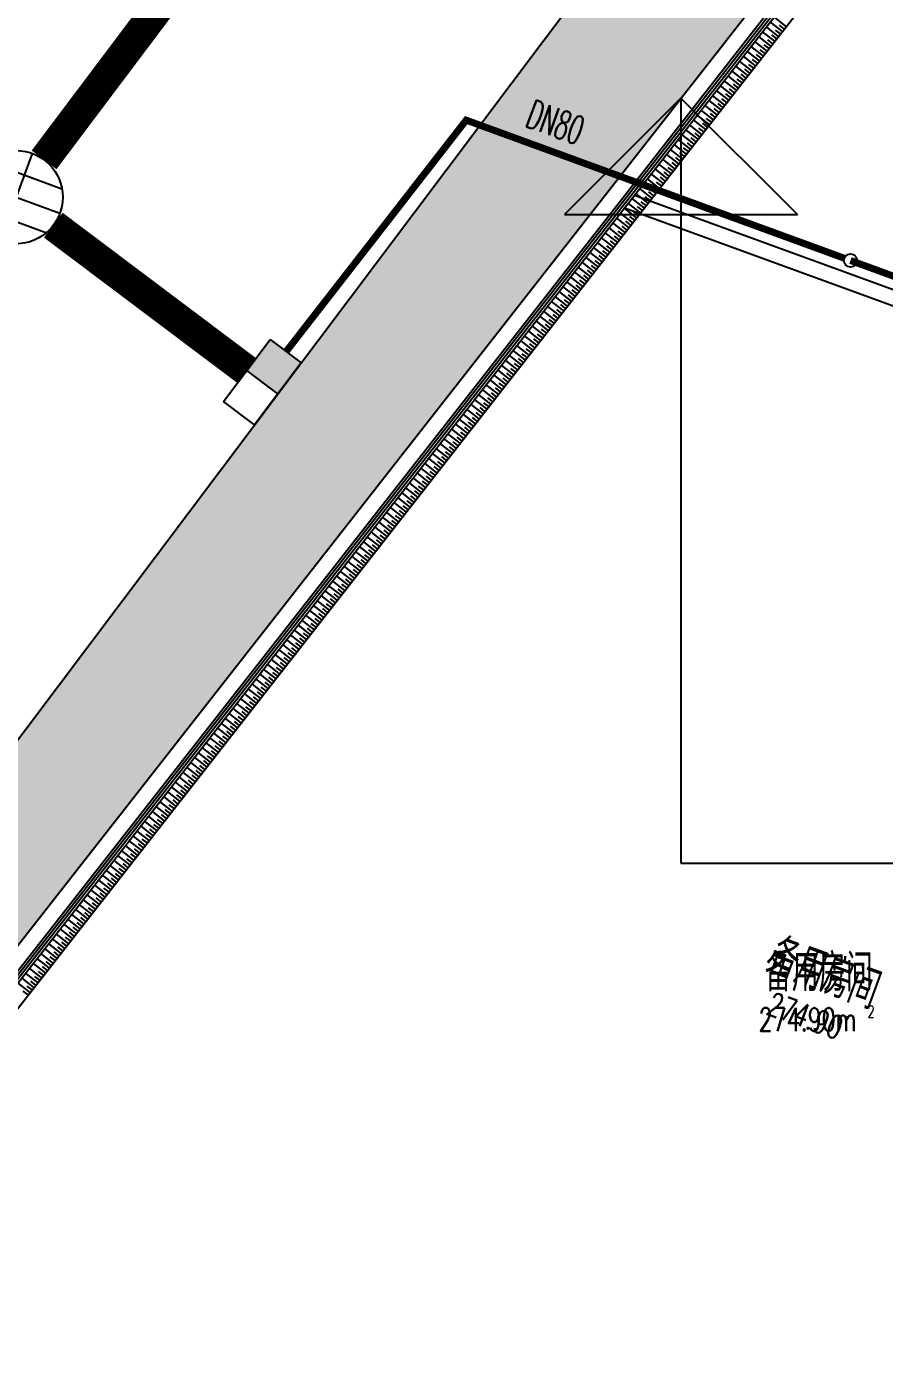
# Model space of a CAD drawing. Extents: x -111898 to 889894, y -2 to 1194865.
# Drawn here: x 626985 to 638019, y 1010276 to 1027442 of the extents above; entities that cross this region are included whole.
import ezdxf

# ---------------------------------------------------------------- set-up
doc = ezdxf.new("R2010")
doc.units = 0
doc.header["$LTSCALE"] = 10
doc.header["$MEASUREMENT"] = 0
doc.layers.get('Defpoints').update_dxf_attribs({"color": 210})
for name, color, linetype in [('0-WALL', 252, 'Continuous'), ('1-单体雨水', 131, 'Continuous'), ('10平面$0$99平面图例外参$0$A-HATCH-2', 251, 'Continuous'), ('10平面$0$A-LIN-V', 9, 'Continuous'), ('Gps-ZF雨水', 4, 'TG_Y'), ('TWT_雨水口', 4, 'Continuous'), ('WALL', 252, 'Continuous'), ('WELL_雨水', 4, 'Continuous'), ('WZ_ZF雨水', 4, 'Continuous'), ('建-房间', 252, 'Continuous')]:
    doc.layers.add(name, color=color, linetype=linetype)
doc.styles.add('10平面$0$A-AREA', font='SIMPLEX', dxfattribs={"bigfont": 'GBCBIG'})
doc.styles.add('_TWT_PIPEDN', font='SIMPLEX', dxfattribs={"width": 0.6, "height": 3, "bigfont": 'HZTXT'})
doc.styles.add('A-AREA', font='SIMPLEX', dxfattribs={"bigfont": 'GBCBIG'})
doc.styles.add('TG_LINETYPE', font='SIMPLEX', dxfattribs={"width": 0.8, "height": 3.5, "bigfont": 'HZTXT'})
doc.linetypes.add('TG_Y', pattern='A,2,-0.3,["Y",TG_LINETYPE,S=0.1,R=0,X=-0.25,Y=-0.15],0', length=2.3)

# ---------------------------------------------------------------- blocks, each defined once
blk = doc.blocks.new('10平面$0$99平面图例外参$0$$LinePat$填挖边坡')
at = {"color": 0}
for p, q in [((0, 0), (0, -1500)), ((300, 0), (300, -600))]:
    blk.add_line(p, q, dxfattribs=at)
at = {"layer": 'Defpoints', "color": 0}
blk.add_point((600, 0), dxfattribs=at)
blk = doc.blocks.new('$TwtSys$00000424')
for p, q in [((-500, 250), (500, 250)), ((-500, -250), (-500, 250)), ((0, -250), (0, 250)), ((500, 250), (500, -250)), ((500, -250), (-500, -250))]:
    blk.add_line(p, q)
blk.add_solid([(0, 250), (500, 250), (0, -250), (500, -250)])
blk = doc.blocks.new('$TWTSYS$00000375')
for p, q in [((0, 0.5, 0), (0, -0.5, 0)), ((0.433, 0.25, 0), (-0.433, 0.25, 0)), ((-0.5, 0, 0), (0.5, 0, 0)), ((0.433, -0.25, 0), (-0.433, -0.25, 0))]:
    blk.add_line(p, q)
blk.add_circle((0, 0, 0), 0.5)

msp = doc.modelspace()

# ---------------------------------------------------------------- hatches: boundary and pattern name
at = {"layer": '0-WALL'}
h = msp.add_hatch(dxfattribs=at)
h.set_pattern_fill('草坪或沼泽', color=8, scale=400, angle=-0.200257)
h.set_pattern_definition([(359.79974, (-824318.4, 704905.5), (1605.5824, 1594.398), [240, -48, 64, -48, 240, -960]), (359.79974, (-824398.3, 704953.8), (1605.5824, 1594.398), [160, -120, 240, -120, 160, -800]), (359.79974, (-823836, 705591.9), (1605.5824, 1594.398), [200, -80, 200, -1120]), (359.79974, (-824634.9, 705914.7), (1605.5824, 1594.398), [80, -160, 80, -1280]), (89.79974, (-824474.9, 705914.1), (-1594.398, 1605.5824), [144, -1456]), (89.79974, (-823998.3, 704952.4), (-1594.398, 1605.5824), [160, -1440]), (89.79974, (-823596, 705591), (-1594.398, 1605.5824), [160, -1440]), (44.79974, (-823790.3, 704935.7), (5.5922, 1599.9902), [160, -2102.7417]), (134.79974, (-824206.3, 704937.2), (-1599.9902, 5.5922), [160, -2102.7417]), (63.23469, (-823838.3, 704943.9), (5.5922, 1599.99023), [160, -3417.7088]), (75.7635, (-823918.27, 704952.15), (5.59221, 1599.99023), [160, -6436.969]), (75.7635, (-823516.03, 705590.75), (5.59221, 1599.99023), [128, -6468.969]), (75.7635, (-824442.9, 705914), (5.59221, 1599.99023), [112, -6484.969]), (103.835987, (-824078.27, 704952.7), (5.59221, 1599.99023), [160, -6436.969]), (103.835987, (-823676.03, 705591.3), (5.59221, 1599.99023), [128, -6468.969]), (103.835987, (-824506.9, 705914.2), (5.59221, 1599.99023), [112, -6484.969]), (116.364795, (-824158.3, 704945), (5.5922, 1599.99023), [160, -3417.7069])])
edge = h.paths.add_edge_path()
edge.add_line((741503.08, 933538.38), (741712.87, 934018.57))
edge.add_line((741712.87, 934018.57), (745060.96, 941812.89))
edge.add_line((745060.96, 941812.89), (766890.86, 1001849.76))
edge.add_line((766890.86, 1001849.76), (760346.98, 1016169.02))
edge.add_line((760346.98, 1016169.02), (737579.78, 1026362.54))
edge.add_line((737579.78, 1026362.54), (720756.11, 1037729.77))
edge.add_line((720756.11, 1037729.77), (653654.65, 1067773.01))
edge.add_line((653654.65, 1067773.01), (467795.25, 820503.81))
edge.add_line((467795.25, 820503.81), (468143.58, 820404.89))
edge.add_line((468143.58, 820404.89), (647181.92, 1058601.18))
edge.add_line((647181.92, 1058601.18), (648464.56, 1058132.56))
edge.add_line((648464.56, 1058132.56), (650350.23, 1063296.8))
edge.add_line((650350.23, 1063296.8), (720796.15, 1037558.69))
edge.add_line((720796.15, 1037558.69), (718909.6, 1032395.07))
edge.add_line((718909.6, 1032395.07), (725484.49, 1029992.9))
edge.add_line((725484.49, 1029992.9), (726513.26, 1032808.65))
edge.add_line((726513.26, 1032808.65), (729331.07, 1031779.14))
edge.add_line((729331.07, 1031779.14), (728302.36, 1028963.46))
edge.add_line((728302.36, 1028963.46), (747084.56, 1022101.19))
edge.add_line((747084.56, 1022101.19), (755217.14, 1018452.95))
edge.add_arc((743028.5, 1006160.87), 17310.64, -14.619994, 45.242091, ccw=False)
edge.add_line((759778.64, 1001791.54), (760685.99, 1001458.08))
edge.add_line((760685.99, 1001458.08), (765094.65, 999847.31))
edge.add_line((765094.65, 999847.31), (740941.69, 933744.02))
edge.add_line((740941.69, 933744.02), (741503.08, 933538.38))
h = msp.add_hatch(dxfattribs=at)
h.set_pattern_fill('草坪或沼泽', color=8, scale=400, angle=-0.200257)
h.set_pattern_definition([(359.79974, (-824318.4, 704905.5), (1605.5824, 1594.398), [240, -48, 64, -48, 240, -960]), (359.79974, (-824398.3, 704953.8), (1605.5824, 1594.398), [160, -120, 240, -120, 160, -800]), (359.79974, (-823836, 705591.9), (1605.5824, 1594.398), [200, -80, 200, -1120]), (359.79974, (-824634.9, 705914.7), (1605.5824, 1594.398), [80, -160, 80, -1280]), (89.79974, (-824474.9, 705914.1), (-1594.398, 1605.5824), [144, -1456]), (89.79974, (-823998.3, 704952.4), (-1594.398, 1605.5824), [160, -1440]), (89.79974, (-823596, 705591), (-1594.398, 1605.5824), [160, -1440]), (44.79974, (-823790.3, 704935.7), (5.5922, 1599.9902), [160, -2102.7417]), (134.79974, (-824206.3, 704937.2), (-1599.9902, 5.5922), [160, -2102.7417]), (63.23469, (-823838.3, 704943.9), (5.5922, 1599.99023), [160, -3417.7088]), (75.7635, (-823918.27, 704952.15), (5.59221, 1599.99023), [160, -6436.969]), (75.7635, (-823516.03, 705590.75), (5.59221, 1599.99023), [128, -6468.969]), (75.7635, (-824442.9, 705914), (5.59221, 1599.99023), [112, -6484.969]), (103.835987, (-824078.27, 704952.7), (5.59221, 1599.99023), [160, -6436.969]), (103.835987, (-823676.03, 705591.3), (5.59221, 1599.99023), [128, -6468.969]), (103.835987, (-824506.9, 705914.2), (5.59221, 1599.99023), [112, -6484.969]), (116.364795, (-824158.3, 704945), (5.5922, 1599.99023), [160, -3417.7069])])
edge = h.paths.add_edge_path()
edge.add_line((603199.85, 981886.33), (605589.45, 988426.73))
edge.add_line((605589.45, 988426.73), (652393.87, 1048233.38))
edge.add_line((652393.87, 1048233.38), (660764.58, 1045175.06))
edge.add_line((660764.58, 1045175.06), (660781.63, 1045221.72))
edge.add_arc((658997.01, 1045873.74), 1900, -20.070288, 69.930039)
edge.add_line((659649.03, 1047658.36), (658395.23, 1048116.44))
edge.add_arc((654982.82, 1038180.77), 10505.34, 71.044954, 143.375781)
edge.add_line((646551.59, 1044447.88), (600318.87, 982938.92))
edge.add_line((600318.87, 982938.92), (603199.85, 981886.33))
at = {"layer": '1-单体雨水'}
for points in [[(632639.79, 1026238.56), (632604.27, 1026266.19), (632624.41, 1026292.09)], [(632639.79, 1026238.56), (632655.23, 1026280.83), (632624.41, 1026292.09)]]:
    msp.add_hatch(color=256, dxfattribs=at).paths.add_polyline_path(points)

# ---------------------------------------------------------------- linework, layer by layer
at = {"layer": '0-WALL'}
for p, q in [((635403.12, 1026522.62), (633903.12, 1025022.62)), ((635403.12, 1026522.62), (636903.12, 1025022.62)), ((635403.12, 1026522.62), (635403.12, 1016675.29)), ((633903.12, 1025022.62), (636903.12, 1025022.62)), ((635403.12, 1016675.29), (644145.32, 1016675.29))]:
    msp.add_line(p, q, dxfattribs=at)
msp.add_lwpolyline([(603199.85, 981886.33), (605589.45, 988426.73), (652393.87, 1048233.38), (660764.58, 1045175.06), (660781.63, 1045221.72, 0.41421524), (659649.03, 1047658.36), (658395.23, 1048116.44, 0.32651635), (646551.59, 1044447.88), (600318.87, 982938.92)], format="xyb", close=True, dxfattribs=at)
at = {"layer": '1-单体雨水', "const_width": 90}
for points in [[(630322.92, 1023259.33), (632639.79, 1026238.56)], [(632639.79, 1026238.56), (637504.16, 1024461.32)], [(637584.52, 1024431.95), (638316.92, 1024164.36)]]:
    msp.add_lwpolyline(points, dxfattribs=at)
at = {"layer": '10平面$0$A-LIN-V', "color": 8}
msp.add_line((623503.94, 1010506.56), (645006.11, 1037982.03), dxfattribs=at)
at = {"layer": 'Gps-ZF雨水', "ltscale": 0.1, "const_width": 400}
for points in [[(627208.51, 1025726.73), (641513.82, 1044747.73)], [(629816.13, 1023014.85), (627327.4, 1024886.57)]]:
    msp.add_lwpolyline(points, dxfattribs=at)
at = {"layer": 'WALL', "color": 8}
for p, q in [((634653.67, 1025240.46), (644769.86, 1038166.92)), ((634679.92, 1025219.92), (644796.11, 1038146.37)), ((634706.17, 1025199.37), (644822.36, 1038125.83)), ((634732.42, 1025178.83), (644848.61, 1038105.29)), ((622990.91, 1010337.8), (634653.67, 1025240.46)), ((623017.17, 1010317.25), (634679.92, 1025219.92)), ((623043.42, 1010296.71), (634706.17, 1025199.37)), ((623069.67, 1010276.16), (634732.42, 1025178.83)), ((634807.22, 1025274.4), (646549.69, 1020984.17)), ((634677.63, 1025108.81), (646481.06, 1020796.31))]:
    msp.add_line(p, q, dxfattribs=at)
msp.add_lwpolyline([(604744.12, 986113.05), (605589.45, 988426.73), (643379.76, 1036715.16), (643616.01, 1036530.27)], dxfattribs=at)
at = {"layer": 'WZ_ZF雨水'}
msp.add_circle((637584.52, 1024431.95), 85.56, dxfattribs=at)

# ---------------------------------------------------------------- block references
at = {"layer": '10平面$0$99平面图例外参$0$A-HATCH-2', "color": 8, "xscale": 0.1335589902895407, "yscale": 0.1333333333333333, "zscale": 0.1333333333333333, "rotation": 231.9534248527315}
for p in [(636758.39, 1027443.09), (636659.61, 1027316.87), (636709, 1027379.98), (636511.45, 1027127.55), (636560.84, 1027190.66), (636610.22, 1027253.76), (636363.29, 1026938.23), (636412.67, 1027001.33), (636462.06, 1027064.44), (636215.12, 1026748.9), (636264.51, 1026812.01), (636313.9, 1026875.12), (636116.35, 1026622.69), (636165.74, 1026685.8), (635968.18, 1026433.37), (636017.57, 1026496.47), (636066.96, 1026559.58), (635820.02, 1026244.04), (635869.41, 1026307.15), (635918.8, 1026370.26), (635671.86, 1026054.72), (635721.25, 1026117.83), (635770.63, 1026180.94), (635573.08, 1025928.51), (635622.47, 1025991.61), (635424.92, 1025739.18), (635474.31, 1025802.29), (635523.7, 1025865.4), (635276.76, 1025549.86), (635326.15, 1025612.97), (635375.53, 1025676.08), (635177.98, 1025423.65), (635227.37, 1025486.76), (635029.82, 1025234.33), (635079.21, 1025297.43), (635128.6, 1025360.54), (634881.66, 1025045), (634931.05, 1025108.11), (634980.43, 1025171.22), (634733.5, 1024855.68), (634782.88, 1024918.79), (634832.27, 1024981.9), (634634.72, 1024729.47), (634684.11, 1024792.57), (634486.56, 1024540.14), (634535.94, 1024603.25), (634585.33, 1024666.36), (634338.39, 1024350.82), (634387.78, 1024413.93), (634437.17, 1024477.04), (634239.62, 1024224.61), (634289.01, 1024287.71), (634091.46, 1024035.28), (634140.84, 1024098.39), (634190.23, 1024161.5), (633943.29, 1023845.96), (633992.68, 1023909.07), (634042.07, 1023972.18), (633795.13, 1023656.64), (633844.52, 1023719.75), (633893.91, 1023782.85), (633696.36, 1023530.42), (633745.74, 1023593.53), (633548.19, 1023341.1), (633597.58, 1023404.21), (633646.97, 1023467.32), (633400.03, 1023151.78), (633449.42, 1023214.89), (633498.81, 1023278), (633301.25, 1023025.57), (633350.64, 1023088.67), (633153.09, 1022836.24), (633202.48, 1022899.35), (633251.87, 1022962.46), (633004.93, 1022646.92), (633054.32, 1022710.03), (633103.7, 1022773.14), (632856.77, 1022457.6), (632906.15, 1022520.71), (632955.54, 1022583.81), (632757.99, 1022331.38), (632807.38, 1022394.49), (632609.83, 1022142.06), (632659.22, 1022205.17), (632708.6, 1022268.28), (632461.67, 1021952.74), (632511.05, 1022015.85), (632560.44, 1022078.95), (632313.5, 1021763.42), (632362.89, 1021826.52), (632412.28, 1021889.63), (632214.73, 1021637.2), (632264.12, 1021700.31), (632066.57, 1021447.88), (632115.95, 1021510.99), (632165.34, 1021574.09), (631918.4, 1021258.56), (631967.79, 1021321.66), (632017.18, 1021384.77), (631819.63, 1021132.34), (631869.01, 1021195.45), (631671.46, 1020943.02), (631720.85, 1021006.13), (631770.24, 1021069.24), (631523.3, 1020753.7), (631572.69, 1020816.81), (631622.08, 1020879.91), (631375.14, 1020564.38), (631424.53, 1020627.48), (631473.91, 1020690.59), (631276.36, 1020438.16), (631325.75, 1020501.27), (631128.2, 1020248.84), (631177.59, 1020311.95), (631226.98, 1020375.05), (630980.04, 1020059.52), (631029.43, 1020122.62), (631078.81, 1020185.73), (630881.26, 1019933.3), (630930.65, 1019996.41), (630733.1, 1019743.98), (630782.49, 1019807.09), (630831.88, 1019870.19), (630584.94, 1019554.66), (630634.32, 1019617.76), (630683.71, 1019680.87), (630436.77, 1019365.33), (630486.16, 1019428.44), (630535.55, 1019491.55), (630338, 1019239.12), (630387.39, 1019302.23), (630189.84, 1019049.8), (630239.22, 1019112.9), (630288.61, 1019176.01), (630041.67, 1018860.48), (630091.06, 1018923.58), (630140.45, 1018986.69), (629942.9, 1018734.26), (629992.29, 1018797.37), (629794.74, 1018544.94), (629844.12, 1018608.05), (629893.51, 1018671.15), (629646.57, 1018355.62), (629695.96, 1018418.72), (629745.35, 1018481.83), (629498.41, 1018166.29), (629547.8, 1018229.4), (629597.19, 1018292.51), (629399.64, 1018040.08), (629449.02, 1018103.19), (629251.47, 1017850.76), (629300.86, 1017913.86), (629350.25, 1017976.97), (629103.31, 1017661.43), (629152.7, 1017724.54), (629202.08, 1017787.65), (628955.15, 1017472.11), (629004.53, 1017535.22), (629053.92, 1017598.33), (628856.37, 1017345.9), (628905.76, 1017409), (628708.21, 1017156.57), (628757.6, 1017219.68), (628806.98, 1017282.79), (628560.05, 1016967.25), (628609.43, 1017030.36), (628658.82, 1017093.47), (628461.27, 1016841.04), (628510.66, 1016904.15), (628313.11, 1016651.72), (628362.5, 1016714.82), (628411.88, 1016777.93), (628164.95, 1016462.39), (628214.33, 1016525.5), (628263.72, 1016588.61), (628016.78, 1016273.07), (628066.17, 1016336.18), (628115.56, 1016399.29), (627918.01, 1016146.86), (627967.4, 1016209.96), (627769.84, 1015957.53), (627819.23, 1016020.64), (627868.62, 1016083.75), (627621.68, 1015768.21), (627671.07, 1015831.32), (627720.46, 1015894.43), (627522.91, 1015642), (627572.29, 1015705.1), (627374.74, 1015452.67), (627424.13, 1015515.78), (627473.52, 1015578.89), (627226.58, 1015263.35), (627275.97, 1015326.46), (627325.36, 1015389.57), (627078.42, 1015074.03), (627127.81, 1015137.14), (627177.19, 1015200.24), (627029.03, 1015010.92)]:
    msp.add_blockref('10平面$0$99平面图例外参$0$$LinePat$填挖边坡', p, dxfattribs=at)
at = {"layer": 'TWT_雨水口', "rotation": 53.06993780917369}
msp.add_blockref('$TwtSys$00000424', (630015.93, 1022864.58), dxfattribs=at)
at = {"layer": 'WELL_雨水', "xscale": 1200, "yscale": 1200, "zscale": 1200, "rotation": 339.79974336667}
msp.add_blockref('$TWTSYS$00000375', (626847.88, 1025247.21), dxfattribs=at)

# ---------------------------------------------------------------- texts
at = {"layer": 'WALL', "color": 8, "style": '10平面$0$A-AREA'}
msp.add_text('备用房间', height=503.704, rotation=339.929672, dxfattribs=at).set_placement((636483.86, 1015271.57))
at = {"layer": 'WALL', "color": 8, "style": '10平面$0$A-AREA', "width": 0.705882}
msp.add_text('274.90', height=297.5, rotation=339.929672, dxfattribs=at).set_placement((636484.9, 1014740.19))
at = {"layer": 'WZ_ZF雨水', "style": '_TWT_PIPEDN', "width": 0.557143}
msp.add_text('DN80', height=367.5, rotation=339.929711, dxfattribs=at).set_placement((633384.2, 1026162.9))
at = {"layer": '建-房间', "style": 'A-AREA'}
msp.add_text('备用房间', height=482.27, dxfattribs=at).set_placement((636481.43, 1015025.98))
at = {"layer": '建-房间', "style": 'A-AREA', "width": 0.705882}
for s, height, p in [('274.90m', 297.5, (636403.34, 1014514.11)), ('2', 148.75, (637803.34, 1014689.11))]:
    msp.add_text(s, height=height, dxfattribs=at).set_placement(p)

doc.saveas('drawing.dxf')
